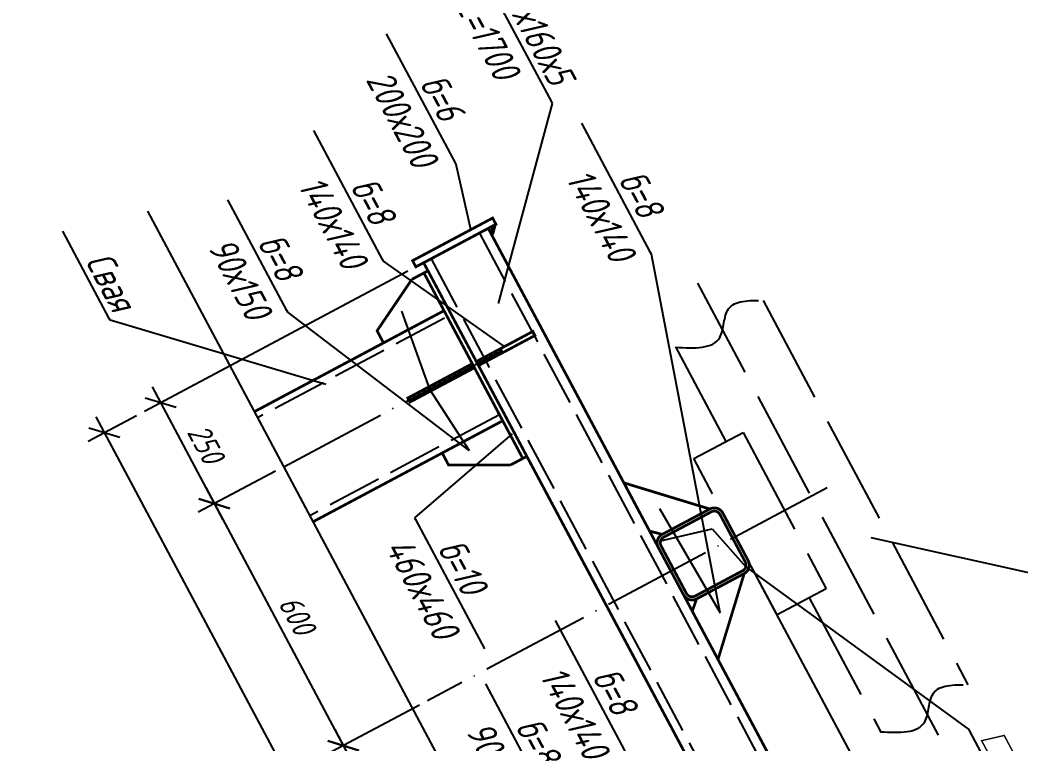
# Model space of a CAD drawing. Extents: x 5370511 to 5386565, y 1010429 to 1053793.
# Drawn here: x 5379121 to 5379230.5, y 1040987.2 to 1041066.4 of the extents above; entities that cross this region are included whole.
import ezdxf
from ezdxf import colors
from ezdxf.entities.mleader import LeaderData, LeaderLine
from ezdxf.enums import TextEntityAlignment as Align
from ezdxf.math import Vec2, Vec3

# ---------------------------------------------------------------- set-up
doc = ezdxf.new("R2010")
doc.units = 0
doc.header["$PDMODE"] = 32
doc.header["$PDSIZE"] = 0.3
doc.linetypes.add('ACAD_ISO02W100', pattern=[15, 12, -3])
doc.linetypes.add('ACAD_ISO04W100', pattern=[30, 24, -3, 0, -3])
doc.layers.get('0').update_dxf_attribs({"linetype": 'CONTINUOUS'})
doc.layers.get('DEFPOINTS').update_dxf_attribs({"linetype": 'CONTINUOUS'})
doc.layers.add('Строения', color=7, linetype='CONTINUOUS')
doc.styles.add('ГОСТ_НИПИ', font='gost_nipi.shx', dxfattribs={"oblique": 15})
doc.styles.add('ГОСТ_НИПИ_разм', font='gost_nipi.shx', dxfattribs={"width": 0.8, "oblique": 15, "height": 2.5})
doc.linetypes.add('земля', pattern='A,15,[35,ESKDSHAPES.SHX,S=1,R=0,X=0,Y=0],0.1', length=15.1)
doc.linetypes.add('Сварка1', pattern='A,2,[34,ESKDSHAPES.SHX,S=2,R=0,X=0,Y=0],0.1', length=2.1)
doc.linetypes.add('Сварка3', pattern='A,2,[33,ESKDSHAPES.SHX,S=2,R=0,X=0,Y=0],2', length=4)
doc.dimstyles.new('Лист М20', dxfattribs={"dimtxt": 2.5, "dimasz": 2.5, "dimexe": 2, "dimexo": 1, "dimgap": 1, "dimtad": 1, "dimdec": 0, "dimlfac": 20, "dimzin": 0, "dimdsep": 46, "dimtxsty": 'ГОСТ_НИПИ_разм', "dimblk": 'OBLIQUE', "dimcen": 0.09, "dimdle": 2, "dimaunit": 1, "dimadec": 0, "dimazin": 0, "dimtfac": 1, "dimtdec": 0, "dimtofl": 0, "dimtmove": 1, "dimatfit": 3, "dimldrblk": 'NONE', "dimfxl": 1, "dimtolj": 1, "dimtzin": 0, "dimarcsym": 0})

# ---------------------------------------------------------------- blocks, each defined once
blk = doc.blocks.new('_Oblique')
at = {"color": 0, "linetype": 'ByBlock', "lineweight": -2}
blk.add_line((-0.5, -0.5), (0.5, 0.5), dxfattribs=at)
blk = doc.blocks.new('*D436')
at = {"color": 0, "lineweight": -2, "ltscale": 0.5, "transparency": 16777216}
for p, q in [((5379148.96, 1041017.02), (5379140.49, 1041012.51)), ((5379141.31, 1041015.22), (5379157.3, 1040985.21)), ((5379164.68, 1040991.41), (5379154.6, 1040986.03))]:
    blk.add_line(p, q, dxfattribs=at)
at = {"layer": 'DEFPOINTS', "color": 0, "lineweight": 15, "ltscale": 0.5, "transparency": 16777216}
for p in [(5379149.84, 1041017.49), (5379165.56, 1040991.88), (5379156.36, 1040986.97)]:
    blk.add_point(p, dxfattribs=at)
at = {"color": 0, "lineweight": -2, "ltscale": 0.5, "transparency": 16777216, "xscale": 2.5, "yscale": 2.5, "zscale": 2.5}
for p, rotation in [((5379142.25, 1041013.45), 118.0491553040557), ((5379156.36, 1040986.97), 298.0491553040557)]:
    blk.add_blockref('_Oblique', p, dxfattribs=dict(at, rotation=rotation))
at = {"color": 0, "ltscale": 0.5, "transparency": 16777216, "insert": (5379151.29, 1041001.27), "char_height": 2.5, "attachment_point": 5, "rotation": 298.0492, "style": 'ГОСТ_НИПИ'}
blk.add_mtext('\\A1;600', dxfattribs=at)
blk = doc.blocks.new('_None')
blk = doc.blocks.new('*D437')
at = {"color": 0, "lineweight": -2, "ltscale": 0.5, "transparency": 16777216}
for p, q in [((5379164.68, 1040991.41), (5379154.6, 1040986.03)), ((5379155.42, 1040988.74), (5379171.41, 1040958.73)), ((5379177.17, 1040964.07), (5379168.7, 1040959.56))]:
    blk.add_line(p, q, dxfattribs=at)
at = {"layer": 'DEFPOINTS', "color": 0, "lineweight": 15, "ltscale": 0.5, "transparency": 16777216}
for p in [(5379165.56, 1040991.88), (5379178.06, 1040964.54), (5379170.47, 1040960.5)]:
    blk.add_point(p, dxfattribs=at)
at = {"color": 0, "lineweight": -2, "ltscale": 0.5, "transparency": 16777216, "xscale": 2.5, "yscale": 2.5, "zscale": 2.5}
for p, rotation in [((5379156.36, 1040986.97), 118.0491553040557), ((5379170.47, 1040960.5), 298.0491553040557)]:
    blk.add_blockref('_Oblique', p, dxfattribs=dict(at, rotation=rotation))
at = {"color": 0, "ltscale": 0.5, "transparency": 16777216, "insert": (5379165.4, 1040974.79), "char_height": 2.5, "attachment_point": 5, "rotation": 298.0492, "style": 'ГОСТ_НИПИ'}
blk.add_mtext('\\A1;600', dxfattribs=at)
blk = doc.blocks.new('*U424')
at = {"ltscale": 100}
for p, q in [((0, 0), (0, 5)), ((0, 0), (-2.83, 2.83)), ((0, 0), (2.83, 2.83)), ((-3, 0), (64.05, 0))]:
    blk.add_line(p, q, dxfattribs=at)
at = {"color": 1, "ltscale": 0.35, "insert": (-8.23, 9.9), "char_height": 3, "attachment_point": 3, "style": 'ГОСТ_НИПИ', "bg_fill": 3, "box_fill_scale": 1.5, "bg_fill_color": 256, "bg_fill_transparency": 0}
blk.add_mtext_dynamic_manual_height_columns('{\\C255;\\c16777215;*******}', width=12.6457, gutter_width=12.5, heights=[0], dxfattribs=at)
at = {"color": 1, "ltscale": 0.35, "insert": (-23.43, 4.26), "char_height": 3, "attachment_point": 3, "style": 'ГОСТ_НИПИ'}
blk.add_mtext_dynamic_manual_height_columns('{\\C255;\\c16777215;********}', width=16.2559, gutter_width=12.5, heights=[3.52], dxfattribs=at)
at = {"style": 'ГОСТ_НИПИ', "oblique": 15, "width": 0.8}
blk.add_attdef('СУФФИКС', (-23.52, 1.08), '', height=3, dxfattribs=at)
at = {"ltscale": 100}
blk.add_line((0, 5), (-15, 5), dxfattribs=at)
at = {"style": 'ГОСТ_НИПИ', "oblique": 15, "width": 0.8}
blk.add_attdef('УРОВЕНЬ', text='', height=3, dxfattribs=at).set_placement((-14.64, 7.98, -1), align=Align.MIDDLE)
blk = doc.blocks.new('*D446')
at = {"color": 0, "lineweight": -2, "transparency": 16777216}
for p, q in [((5379163.42, 1041038.89), (5379134.61, 1041023.54)), ((5379135.44, 1041026.25), (5379143.19, 1041011.69)), ((5379148.96, 1041017.02), (5379140.49, 1041012.51))]:
    blk.add_line(p, q, dxfattribs=at)
at = {"layer": 'DEFPOINTS', "color": 0, "lineweight": 15, "transparency": 16777216}
for p in [(5379164.3, 1041039.36), (5379149.84, 1041017.49), (5379142.25, 1041013.45)]:
    blk.add_point(p, dxfattribs=at)
at = {"color": 0, "lineweight": -2, "transparency": 16777216, "xscale": 2.5, "yscale": 2.5, "zscale": 2.5}
for p, rotation in [((5379136.38, 1041024.48), 118.0491553040557), ((5379142.25, 1041013.45), 298.0491553040557)]:
    blk.add_blockref('_Oblique', p, dxfattribs=dict(at, rotation=rotation))
at = {"color": 0, "transparency": 16777216, "insert": (5379141.3, 1041020.02), "char_height": 2.5, "attachment_point": 5, "rotation": 298.0492, "style": 'ГОСТ_НИПИ'}
blk.add_mtext('\\A1;250', dxfattribs=at)
blk = doc.blocks.new('*D448')
at = {"color": 0, "lineweight": -2, "transparency": 16777216}
for p, q in [((5379133.73, 1041023.07), (5379128.46, 1041020.27)), ((5379129.29, 1041022.97), (5379171.14, 1040944.43)), ((5379173.7, 1040948.06), (5379168.43, 1040945.25))]:
    blk.add_line(p, q, dxfattribs=at)
at = {"layer": 'DEFPOINTS', "color": 0, "lineweight": 15, "transparency": 16777216}
for p in [(5379134.61, 1041023.54), (5379174.58, 1040948.53), (5379170.2, 1040946.19)]:
    blk.add_point(p, dxfattribs=at)
at = {"color": 0, "lineweight": -2, "transparency": 16777216, "xscale": 2.5, "yscale": 2.5, "zscale": 2.5}
for p, rotation in [((5379130.23, 1041021.21), 118.0491553040557), ((5379170.2, 1040946.19), 298.0491553040557)]:
    blk.add_blockref('_Oblique', p, dxfattribs=dict(at, rotation=rotation))
at = {"color": 0, "transparency": 16777216, "insert": (5379152.2, 1040984.76), "char_height": 2.5, "attachment_point": 5, "rotation": 298.0492, "style": 'ГОСТ_НИПИ_разм'}
blk.add_mtext('\\A1;1700', dxfattribs=at)

msp = doc.modelspace()

# ---------------------------------------------------------------- linework, layer by layer
at = {"linetype": 'Сварка1', "lineweight": 9, "ltscale": 0.5}
msp.add_line((5379165.153, 1041039.815), (5379172.214, 1041043.577), dxfattribs=at)
at = {"linetype": 'Сварка3', "lineweight": 9, "ltscale": 0.5}
for p, q in [((5379176.439, 1041018.634), (5379165.624, 1041038.932)), ((5379167.369, 1041034.565), (5379160.762, 1041031.045)), ((5379177.091, 1041032.295), (5379170.914, 1041029.004)), ((5379171.149, 1041028.562), (5379177.327, 1041031.854)), ((5379170.472, 1041028.769), (5379163.412, 1041025.007)), ((5379163.647, 1041024.565), (5379170.708, 1041028.327)), ((5379167.18, 1041018.998), (5379173.799, 1041022.525)), ((5379190.299, 1041009.633), (5379187.049, 1041015.732)), ((5379196.451, 1041012.867), (5379191.2, 1041010.069)), ((5379195.006, 1041003.032), (5379200.213, 1041005.806)), ((5379197.549, 1040996.026), (5379194.243, 1041002.231))]:
    msp.add_line(p, q, dxfattribs=at)
at = {"linetype": 'ACAD_ISO02W100', "ltscale": 0.5}
for p, q in [((5379167.428, 1041033.749), (5379146.988, 1041022.849)), ((5379173.447, 1041023.185), (5379152.695, 1041012.137))]:
    msp.add_line(p, q, dxfattribs=at)
at = {"linetype": 'ACAD_ISO04W100', "ltscale": 0.5}
for p, q in [((5379149.842, 1041017.493), (5379173.785, 1041030.25)), ((5379209.293, 1041015.177), (5379165.563, 1040991.877))]:
    msp.add_line(p, q, dxfattribs=at)
at = {"color": 253, "linetype": 'ACAD_ISO02W100'}
msp.add_line((5379192.699, 1041030.596), (5379198.211, 1041020.251), dxfattribs=at)
for p, q in [((5379191.068, 1041009.37), (5379196.726, 1041010.711)), ((5379196.726, 1041010.711), (5379200.389, 1041006.529))]:
    msp.add_line(p, q)
at = {"ltscale": 0.5, "const_width": 0.3}
for points in [[(5379164.304, 1041039.362), (5379163.942, 1041040.042), (5379172.694, 1041044.705), (5379173.056, 1041044.025)], [(5379165.153, 1041039.815), (5379205.123, 1040964.799), (5379212.183, 1040968.56), (5379172.214, 1041043.577)]]:
    msp.add_lwpolyline(points, close=True, dxfattribs=at)
at = {"ltscale": 0.5}
for points, const_width in [([(5379172.604, 1041042.939), (5379172.872, 1041043.944)], 0.5), ([(5379187.049, 1041015.732), (5379187.049, 1041015.732), (5379196.451, 1041012.867), (5379196.451, 1041012.867), (5379191.244, 1041010.092), (5379189.862, 1041010.454)], 0.3), ([(5379197.347, 1040996.405), (5379197.347, 1040996.405), (5379200.213, 1041005.806), (5379200.213, 1041005.806), (5379195.006, 1041003.032), (5379194.535, 1041001.683)], 0.3)]:
    msp.add_lwpolyline(points, dxfattribs=dict(at, const_width=const_width))
at = {"linetype": 'ACAD_ISO02W100', "ltscale": 0.5}
for points in [[(5379171.249, 1041043.063), (5379211.218, 1040968.046)], [(5379165.974, 1041040.252), (5379205.943, 1040965.236)]]:
    msp.add_lwpolyline(points, dxfattribs=at)
at = {"const_width": 0.3}
for points in [[(5379165.624, 1041038.932), (5379176.439, 1041018.634), (5379175.998, 1041018.399), (5379165.182, 1041038.697)], [(5379177.327, 1041031.854), (5379177.091, 1041032.295), (5379170.914, 1041029.004), (5379171.149, 1041028.562)], [(5379170.708, 1041028.327), (5379170.472, 1041028.769), (5379163.412, 1041025.007), (5379163.647, 1041024.565)]]:
    msp.add_lwpolyline(points, close=True, dxfattribs=at)
at = {"linetype": 'Сварка3', "ltscale": 0.5}
msp.add_lwpolyline([(5379165.182, 1041038.697), (5379175.998, 1041018.399)], dxfattribs=at)
at = {"color": 0, "linetype": 'ByBlock', "lineweight": -2, "ltscale": 100, "const_width": 0.3}
msp.add_lwpolyline([(5379200.048, 1041006.115), (5379194.841, 1041003.341, -0.4142136), (5379193.895, 1041003.63), (5379191.12, 1041008.837, -0.4142136), (5379191.409, 1041009.784), (5379196.616, 1041012.558, -0.4142136), (5379197.563, 1041012.269), (5379200.337, 1041007.062, -0.4142136)], format="xyb", close=True, dxfattribs=at)
at = {"color": 253, "linetype": 'ACAD_ISO02W100'}
msp.add_spline([(5379192.716, 1041030.564), (5379197.547, 1041031.649), (5379198.496, 1041034.763), (5379202.274, 1041035.698)], degree=3, dxfattribs=at)
at = {"layer": 'Строения', "linetype": 'земля'}
msp.add_line((5379134.941, 1041045.459), (5379195.062, 1040932.622), dxfattribs=at)
at = {"layer": 'Строения', "const_width": 0.3}
for points in [[(5379165.182, 1041038.697), (5379163.859, 1041037.992)], [(5379167.381, 1041034.571), (5379160.762, 1041031.045), (5379160.056, 1041032.368), (5379163.859, 1041037.992)], [(5379167.381, 1041034.571), (5379146.632, 1041023.516)], [(5379173.799, 1041022.525), (5379153.051, 1041011.47)], [(5379173.799, 1041022.525), (5379167.18, 1041018.998), (5379167.886, 1041017.674), (5379174.674, 1041017.693)], [(5379175.998, 1041018.399), (5379174.674, 1041017.693)]]:
    msp.add_lwpolyline(points, dxfattribs=at)

# ---------------------------------------------------------------- dimensions: what is measured, and where the dimension line sits
dim = msp.add_linear_dim(base=(5379142.254, 1041013.45), p1=(5379164.304, 1041039.362), p2=(5379149.842, 1041017.493), angle=298.04916, dimstyle='Лист М20', override={"dimtxsty": 'ГОСТ_НИПИ'})
dim.commit()
dim.dimension.update_dxf_attribs({"geometry": '*D446', "text_midpoint": (5379141.301, 1041020.024)})
dim = msp.add_linear_dim(base=(5379170.199, 1040946.191), p1=(5379134.611, 1041023.542), p2=(5379174.581, 1040948.525), angle=298.04916, dimstyle='Лист М20')
dim.commit()
dim.dimension.update_dxf_attribs({"geometry": '*D448', "text_midpoint": (5379152.2, 1040984.757)})
at = {"ltscale": 0.5}
for base, p1, p2, picture, middle in [((5379156.361, 1040986.974), (5379149.842, 1041017.493), (5379165.563, 1040991.877), '*D436', (5379151.293, 1041001.27)), ((5379170.468, 1040960.498), (5379165.563, 1040991.877), (5379178.055, 1040964.54), '*D437', (5379165.4, 1040974.794))]:
    dim = msp.add_linear_dim(base=base, p1=p1, p2=p2, angle=298.04916, dimstyle='Лист М20', override={"dimtxsty": 'ГОСТ_НИПИ'}, dxfattribs=at)
    dim.commit()
    dim.dimension.update_dxf_attribs({"geometry": picture, "text_midpoint": middle})

# ---------------------------------------------------------------- leaders
at = {"ltscale": 0.35}
ml = msp.add_multileader_mtext('Standard', dxfattribs=at)
ml.set_content('{\\fArial|b0|i0|c204|p34;□}160х160х5\\PL=1700', color=256, style='ГОСТ_НИПИ')
ml.set_leader_properties()
ml.set_arrow_properties(name='NONE')
ml.build(insert=Vec2(0, 0))
ml.multileader.update_dxf_attribs({"text_left_attachment_type": 6, "text_right_attachment_type": 6, "dogleg_length": 0.2, "arrow_head_size": 0.2})
ctx = ml.context
ctx.base_point, ctx.char_height, ctx.arrow_head_size, ctx.landing_gap_size, ctx.plane_origin, ctx.plane_x_axis, ctx.plane_y_axis = Vec3(5379168.156, 1041078.074), 3, 0.2, 0.2, Vec3(5379295.502, 1040884.712), Vec3(0.4702289, -0.8825445), Vec3(0.8825445, 0.4702289)
ctx.left_attachment, ctx.right_attachment, ctx.text_align_type = 6, 6, 1
notes = []
notes.append((ctx, [(0, (1, 1, 0), (5379179.259, 1041057.236), (-0.4702289, 0.8825445), 0.2, [(0, [(5379173.323, 1041035.353)], 0, [])])]))
ctx.mtext.insert, ctx.mtext.text_direction, ctx.mtext.rotation, ctx.mtext.alignment, ctx.mtext.flow_direction = Vec3(5379177.858, 1041067.522), Vec3(0.4702289, -0.8825445), 5.2019391, 2, 5
ml = msp.add_multileader_mtext('Standard')
ml.set_content('б=6\\P200х200', color=256, style='ГОСТ_НИПИ')
ml.set_leader_properties()
ml.set_arrow_properties(name='NONE')
ml.build(insert=Vec2(0, 0))
ml.multileader.update_dxf_attribs({"text_left_attachment_type": 6, "text_right_attachment_type": 6, "dogleg_length": 0.2, "arrow_head_size": 0.2})
ctx = ml.context
ctx.base_point, ctx.char_height, ctx.arrow_head_size, ctx.landing_gap_size, ctx.plane_origin, ctx.plane_x_axis, ctx.plane_y_axis = Vec3(5379160.463, 1041066.048), 3, 0.2, 0.2, Vec3(5379186.112, 1041045.33), Vec3(0.4702289, -0.8825445), Vec3(0.8825445, 0.4702289)
ctx.left_attachment, ctx.right_attachment, ctx.text_align_type = 6, 6, 1
notes.append((ctx, [(1, (1, 1, 0), (5379168.716, 1041050.557), (-0.4702289, 0.8825445), 0.2, [(0, [(5379170.334, 1041043.319)], 0, [])])]))
ctx.mtext.insert, ctx.mtext.text_direction, ctx.mtext.rotation, ctx.mtext.alignment, ctx.mtext.flow_direction = Vec3(5379168.486, 1041058.646), Vec3(0.4702289, -0.8825445), 5.2019391, 2, 5
ml = msp.add_multileader_mtext('Standard')
ml.set_content('б=8\\P140х140', color=256, style='ГОСТ_НИПИ')
ml.set_leader_properties()
ml.set_arrow_properties(name='NONE')
ml.build(insert=Vec2(0, 0))
ml.multileader.update_dxf_attribs({"text_left_attachment_type": 6, "text_right_attachment_type": 6, "dogleg_length": 0.2, "arrow_head_size": 0.2})
ctx = ml.context
ctx.base_point, ctx.char_height, ctx.arrow_head_size, ctx.landing_gap_size, ctx.plane_origin, ctx.plane_x_axis, ctx.plane_y_axis = Vec3(5379153.439, 1041053.709), 3, 0.2, 0.2, Vec3(5379163.904, 1040883.855), Vec3(0.4702289, -0.8825445), Vec3(0.8825445, 0.4702289)
ctx.left_attachment, ctx.right_attachment, ctx.text_align_type = 6, 6, 1
notes.append((ctx, [(1, (1, 1, 0), (5379160.753, 1041039.981), (-0.4702289, 0.8825445), 0.2, [(0, [(5379174.003, 1041030.649)], 0, [])])]))
ctx.mtext.insert, ctx.mtext.text_direction, ctx.mtext.rotation, ctx.mtext.alignment, ctx.mtext.flow_direction = Vec3(5379160.924, 1041047.317), Vec3(0.4702289, -0.8825445), 5.2019391, 2, 5
ml = msp.add_multileader_mtext('Standard')
ml.set_content('б=8\\P140х140', color=256, style='ГОСТ_НИПИ')
ml.set_leader_properties()
ml.set_arrow_properties(name='NONE')
ml.build(insert=Vec2(0, 0))
ml.multileader.update_dxf_attribs({"text_left_attachment_type": 6, "text_right_attachment_type": 6, "dogleg_length": 0.2, "arrow_head_size": 0.2})
ctx = ml.context
ctx.base_point, ctx.char_height, ctx.arrow_head_size, ctx.landing_gap_size, ctx.plane_origin, ctx.plane_x_axis, ctx.plane_y_axis = Vec3(5379182.75, 1041054.487), 3, 0.2, 0.2, Vec3(5379229.272, 1040902.682), Vec3(0.4702289, -0.8825445), Vec3(0.8825445, 0.4702289)
ctx.left_attachment, ctx.right_attachment, ctx.text_align_type = 6, 6, 1
notes.append((ctx, [(1, (1, 1, 0), (5379190.065, 1041040.759), (-0.4702289, 0.8825445), 0.2, [(0, [(5379190.944, 1041012.94), (5379197.58, 1041001.494)], 0, [])])]))
ctx.mtext.insert, ctx.mtext.text_direction, ctx.mtext.rotation, ctx.mtext.alignment, ctx.mtext.flow_direction = Vec3(5379190.235, 1041048.096), Vec3(0.4702289, -0.8825445), 5.2019391, 2, 5
ml = msp.add_multileader_mtext('Standard')
ml.set_content('Свая ', color=256, style='ГОСТ_НИПИ')
ml.set_leader_properties()
ml.set_arrow_properties(name='NONE')
ml.build(insert=Vec2(0, 0))
ml.multileader.update_dxf_attribs({"text_left_attachment_type": 6, "text_right_attachment_type": 6, "dogleg_length": 0.2, "arrow_head_size": 0.2})
ctx = ml.context
ctx.base_point, ctx.char_height, ctx.arrow_head_size, ctx.landing_gap_size, ctx.plane_origin, ctx.plane_x_axis, ctx.plane_y_axis = Vec3(5379126.555, 1041041.608), 3, 0.2, 0.2, Vec3(5379139.424, 1041054.661), Vec3(0.4702289, -0.8825445), Vec3(0.8825445, 0.4702289)
ctx.left_attachment, ctx.right_attachment, ctx.text_align_type = 6, 6, 2
notes.append((ctx, [(1, (1, 1, 0), (5379130.855, 1041033.538), (-0.4702289, 0.8825445), 0.2, [(0, [(5379154.441, 1041026.478)], 0, [])])]))
ctx.mtext.insert, ctx.mtext.text_direction, ctx.mtext.rotation, ctx.mtext.width, ctx.mtext.alignment, ctx.mtext.flow_direction = Vec3(5379133.844, 1041035.583), Vec3(0.4702289, -0.8825445), 5.2019391, 19.91734, 3, 5
ml = msp.add_multileader_mtext('Standard')
ml.set_content('б=8\\P90х150', color=256, style='ГОСТ_НИПИ')
ml.set_leader_properties()
ml.set_arrow_properties(name='NONE')
ml.build(insert=Vec2(0, 0))
ml.multileader.update_dxf_attribs({"text_left_attachment_type": 6, "text_right_attachment_type": 6, "dogleg_length": 0.2, "arrow_head_size": 0.2})
ctx = ml.context
ctx.base_point, ctx.char_height, ctx.arrow_head_size, ctx.landing_gap_size, ctx.plane_origin, ctx.plane_x_axis, ctx.plane_y_axis = Vec3(5379143.768, 1041046.63), 3, 0.2, 0.2, Vec3(5379153.434, 1040878.277), Vec3(0.4702289, -0.8825445), Vec3(0.8825445, 0.4702289)
ctx.left_attachment, ctx.right_attachment, ctx.text_align_type = 6, 6, 1
notes.append((ctx, [(1, (1, 1, 0), (5379150.283, 1041034.402), (-0.4702289, 0.8825445), 0.2, [(2, [(5379162.719, 1041034.53), (5379165.791, 1041025.991), (5379170.131, 1041019.269)], 0, [])])]))
ctx.mtext.insert, ctx.mtext.text_direction, ctx.mtext.rotation, ctx.mtext.alignment, ctx.mtext.flow_direction = Vec3(5379150.754, 1041041.175), Vec3(0.4702289, -0.8825445), 5.2019391, 2, 5
ml = msp.add_multileader_mtext('Standard')
ml.set_content('б=10\\P460х460', color=256, style='ГОСТ_НИПИ')
ml.set_leader_properties()
ml.set_arrow_properties(name='NONE')
ml.build(insert=Vec2(0, 0))
ml.multileader.update_dxf_attribs({"text_left_attachment_type": 6, "text_right_attachment_type": 6, "dogleg_length": 0.2, "arrow_head_size": 0.2})
ctx = ml.context
ctx.base_point, ctx.char_height, ctx.arrow_head_size, ctx.landing_gap_size, ctx.plane_origin, ctx.plane_x_axis, ctx.plane_y_axis = Vec3(5379164.257, 1041011.723), 3, 0.2, 0.2, Vec3(5379054.884, 1041090.73), Vec3(0.4702289, -0.8825445), Vec3(0.8825445, 0.4702289)
ctx.left_attachment, ctx.right_attachment, ctx.text_align_type = 6, 6, 1
notes.append((ctx, [(1, (1, 1, 0), (5379164.163, 1041011.899), (0.4702289, -0.8825445), 0.2, [(1, [(5379174.823, 1041021.109)], 0, [])])]))
ctx.mtext.insert, ctx.mtext.text_direction, ctx.mtext.rotation, ctx.mtext.alignment, ctx.mtext.flow_direction = Vec3(5379170.705, 1041007.277), Vec3(0.4702289, -0.8825445), 5.2019391, 2, 5
ml = msp.add_multileader_mtext('Standard')
ml.set_content('б=8\\P140х140', color=256, style='ГОСТ_НИПИ')
ml.set_leader_properties()
ml.set_arrow_properties(name='NONE')
ml.build(insert=Vec2(0, 0))
ml.multileader.update_dxf_attribs({"text_left_attachment_type": 6, "text_right_attachment_type": 6, "dogleg_length": 0.2, "arrow_head_size": 0.2})
ctx = ml.context
ctx.base_point, ctx.char_height, ctx.arrow_head_size, ctx.landing_gap_size, ctx.plane_origin, ctx.plane_x_axis, ctx.plane_y_axis = Vec3(5379179.886, 1041000.069), 3, 0.2, 0.2, Vec3(5379190.352, 1040830.215), Vec3(0.4702289, -0.8825445), Vec3(0.8825445, 0.4702289)
ctx.left_attachment, ctx.right_attachment, ctx.text_align_type = 6, 6, 1
notes.append((ctx, [(1, (1, 1, 0), (5379187.201, 1040986.341), (-0.4702289, 0.8825445), 0.2, [(0, [(5379200.45, 1040977.009)], 0, [])])]))
ctx.mtext.insert, ctx.mtext.text_direction, ctx.mtext.rotation, ctx.mtext.alignment, ctx.mtext.flow_direction = Vec3(5379187.371, 1040993.677), Vec3(0.4702289, -0.8825445), 5.2019391, 2, 5
ml = msp.add_multileader_mtext('Standard')
ml.set_content('б=8\\P90х150', color=256, style='ГОСТ_НИПИ')
ml.set_leader_properties()
ml.set_arrow_properties(name='NONE')
ml.build(insert=Vec2(0, 0))
ml.multileader.update_dxf_attribs({"text_left_attachment_type": 6, "text_right_attachment_type": 6, "dogleg_length": 0.2, "arrow_head_size": 0.2})
ctx = ml.context
ctx.base_point, ctx.char_height, ctx.arrow_head_size, ctx.landing_gap_size, ctx.plane_origin, ctx.plane_x_axis, ctx.plane_y_axis = Vec3(5379171.982, 1040993.678), 3, 0.2, 0.2, Vec3(5379181.648, 1040825.324), Vec3(0.4702289, -0.8825445), Vec3(0.8825445, 0.4702289)
ctx.left_attachment, ctx.right_attachment, ctx.text_align_type = 6, 6, 1
notes.append((ctx, [(1, (1, 1, 0), (5379178.497, 1040981.45), (-0.4702289, 0.8825445), 0.2, [(2, [(5379190.933, 1040981.577), (5379194.004, 1040973.038), (5379198.345, 1040966.316)], 0, [])])]))
ctx.mtext.insert, ctx.mtext.text_direction, ctx.mtext.rotation, ctx.mtext.alignment, ctx.mtext.flow_direction = Vec3(5379178.968, 1040988.223), Vec3(0.4702289, -0.8825445), 5.2019391, 2, 5
for ctx, leaders in notes:
    for number, flags, end, landing, length, lines in leaders:
        leader = LeaderData()
        leader.index, (leader.has_last_leader_line, leader.has_dogleg_vector, leader.attachment_direction) = number, flags
        leader.last_leader_point, leader.dogleg_vector, leader.dogleg_length = Vec3(end), Vec3(landing), length
        for number, points, colour, breaks in lines:
            line = LeaderLine()
            line.index, line.vertices, line.color, line.breaks = number, Vec3.list(points), colors.encode_raw_color(colour), breaks
            leader.lines.append(line)
        ctx.leaders.append(leader)

# ---------------------------------------------------------------- next in the draw order: block references
at = {"layer": 'Строения'}
ref = msp.add_blockref('*U424', (5379231.536, 1040949.251), dxfattribs=dict(at, xscale=-1, rotation=298.0491553101125))
ref.add_attrib('УРОВЕНЬ', 'отм. верха опоры', dxfattribs={"layer": '0', "height": 3, "rotation": 298.04916, "style": 'ГОСТ_НИПИ', "oblique": 15, "width": 0.8}).set_placement((5379245.463, 1040940.087, -1), align=Align.MIDDLE)

# ---------------------------------------------------------------- next in the draw order: linework, layer by layer
at = {"color": 253, "linetype": 'ACAD_ISO02W100'}
for p, q in [((5379221.472, 1040988.13), (5379195.131, 1041037.568)), ((5379202.274, 1041035.698), (5379224.685, 1040993.637)), ((5379207.323, 1041003.148), (5379215.159, 1040988.441))]:
    msp.add_line(p, q, dxfattribs=at)
msp.add_lwpolyline([(5379200.082, 1041021.248), (5379209.195, 1041004.145), (5379203.815, 1041001.279), (5379194.702, 1041018.382)], close=True, dxfattribs=at)
at = {"color": 0, "linetype": 'ByBlock', "lineweight": -2, "ltscale": 100, "const_width": 0.3}
msp.add_lwpolyline([(5379200.213, 1041005.806), (5379195.006, 1041003.032, -0.4142136), (5379193.586, 1041003.465), (5379190.811, 1041008.672, -0.4142136), (5379191.244, 1041010.092), (5379196.451, 1041012.867, -0.4142136), (5379197.872, 1041012.434), (5379200.646, 1041007.227, -0.4142136)], format="xyb", close=True, dxfattribs=at)
at = {"color": 253, "linetype": 'ACAD_ISO02W100'}
msp.add_spline([(5379215.126, 1040988.503), (5379219.957, 1040989.588), (5379220.906, 1040992.702), (5379224.685, 1040993.637)], degree=3, dxfattribs=at)

# ---------------------------------------------------------------- next in the draw order: leaders
ml = msp.add_multileader_mtext('Standard')
ml.set_content('Проект. трубопровод \\PДу80 ', color=256, style='ГОСТ_НИПИ')
ml.set_leader_properties()
ml.set_arrow_properties(name='NONE')
ml.build(insert=Vec2(0, 0))
ml.multileader.update_dxf_attribs({"text_left_attachment_type": 6, "text_right_attachment_type": 6, "dogleg_length": 0.2, "arrow_head_size": 0.2})
ctx = ml.context
ctx.base_point, ctx.char_height, ctx.arrow_head_size, ctx.landing_gap_size, ctx.plane_origin, ctx.plane_x_axis, ctx.plane_y_axis = Vec3(5379240.048, 1041003.813), 3, 0.2, 0.2, Vec3(5379250.35, 1040929.697), Vec3(0.4702289, -0.8825445), Vec3(0.8825445, 0.4702289)
ctx.left_attachment, ctx.right_attachment, ctx.text_align_type = 6, 6, 1
notes = []
notes.append((ctx, [(1, (1, 1, 0), (5379239.954, 1041003.989), (0.4702289, -0.8825445), 0.2, [(0, [(5379214.052, 1041009.754)], 0, [])])]))
ctx.mtext.insert, ctx.mtext.text_direction, ctx.mtext.rotation, ctx.mtext.alignment, ctx.mtext.flow_direction = Vec3(5379251.506, 1040990.511), Vec3(0.4702289, -0.8825445), 5.2019391, 2, 5
at = {"ltscale": 0.35}
ml = msp.add_multileader_mtext('Standard', dxfattribs=at)
ml.set_content('{\\fArial|b0|i0|c204|p34;□}160х160х5\\PL=3000', color=256, style='ГОСТ_НИПИ')
ml.set_leader_properties()
ml.set_arrow_properties(name='NONE')
ml.build(insert=Vec2(0, 0))
ml.multileader.update_dxf_attribs({"text_left_attachment_type": 6, "text_right_attachment_type": 6, "dogleg_length": 0.2, "arrow_head_size": 0.2})
ctx = ml.context
ctx.base_point, ctx.char_height, ctx.arrow_head_size, ctx.landing_gap_size, ctx.plane_origin, ctx.plane_x_axis, ctx.plane_y_axis = Vec3(5379224.859, 1040988.558), 3, 0.2, 0.2, Vec3(5379353.845, 1040800.622), Vec3(0.4702289, -0.8825445), Vec3(0.8825445, 0.4702289)
ctx.left_attachment, ctx.right_attachment, ctx.text_align_type = 6, 6, 1
notes.append((ctx, [(1, (1, 1, 0), (5379224.765, 1040988.734), (0.4702289, -0.8825445), 0.2, [(0, [(5379200.389, 1041006.529)], 0, [])])]))
ctx.mtext.insert, ctx.mtext.text_direction, ctx.mtext.rotation, ctx.mtext.alignment, ctx.mtext.flow_direction = Vec3(5379232.52, 1040981.834), Vec3(0.4702289, -0.8825445), 5.2019391, 2, 5
for ctx, leaders in notes:
    for number, flags, end, landing, length, lines in leaders:
        leader = LeaderData()
        leader.index, (leader.has_last_leader_line, leader.has_dogleg_vector, leader.attachment_direction) = number, flags
        leader.last_leader_point, leader.dogleg_vector, leader.dogleg_length = Vec3(end), Vec3(landing), length
        for number, points, colour, breaks in lines:
            line = LeaderLine()
            line.index, line.vertices, line.color, line.breaks = number, Vec3.list(points), colors.encode_raw_color(colour), breaks
            leader.lines.append(line)
        ctx.leaders.append(leader)

doc.saveas('drawing.dxf')
